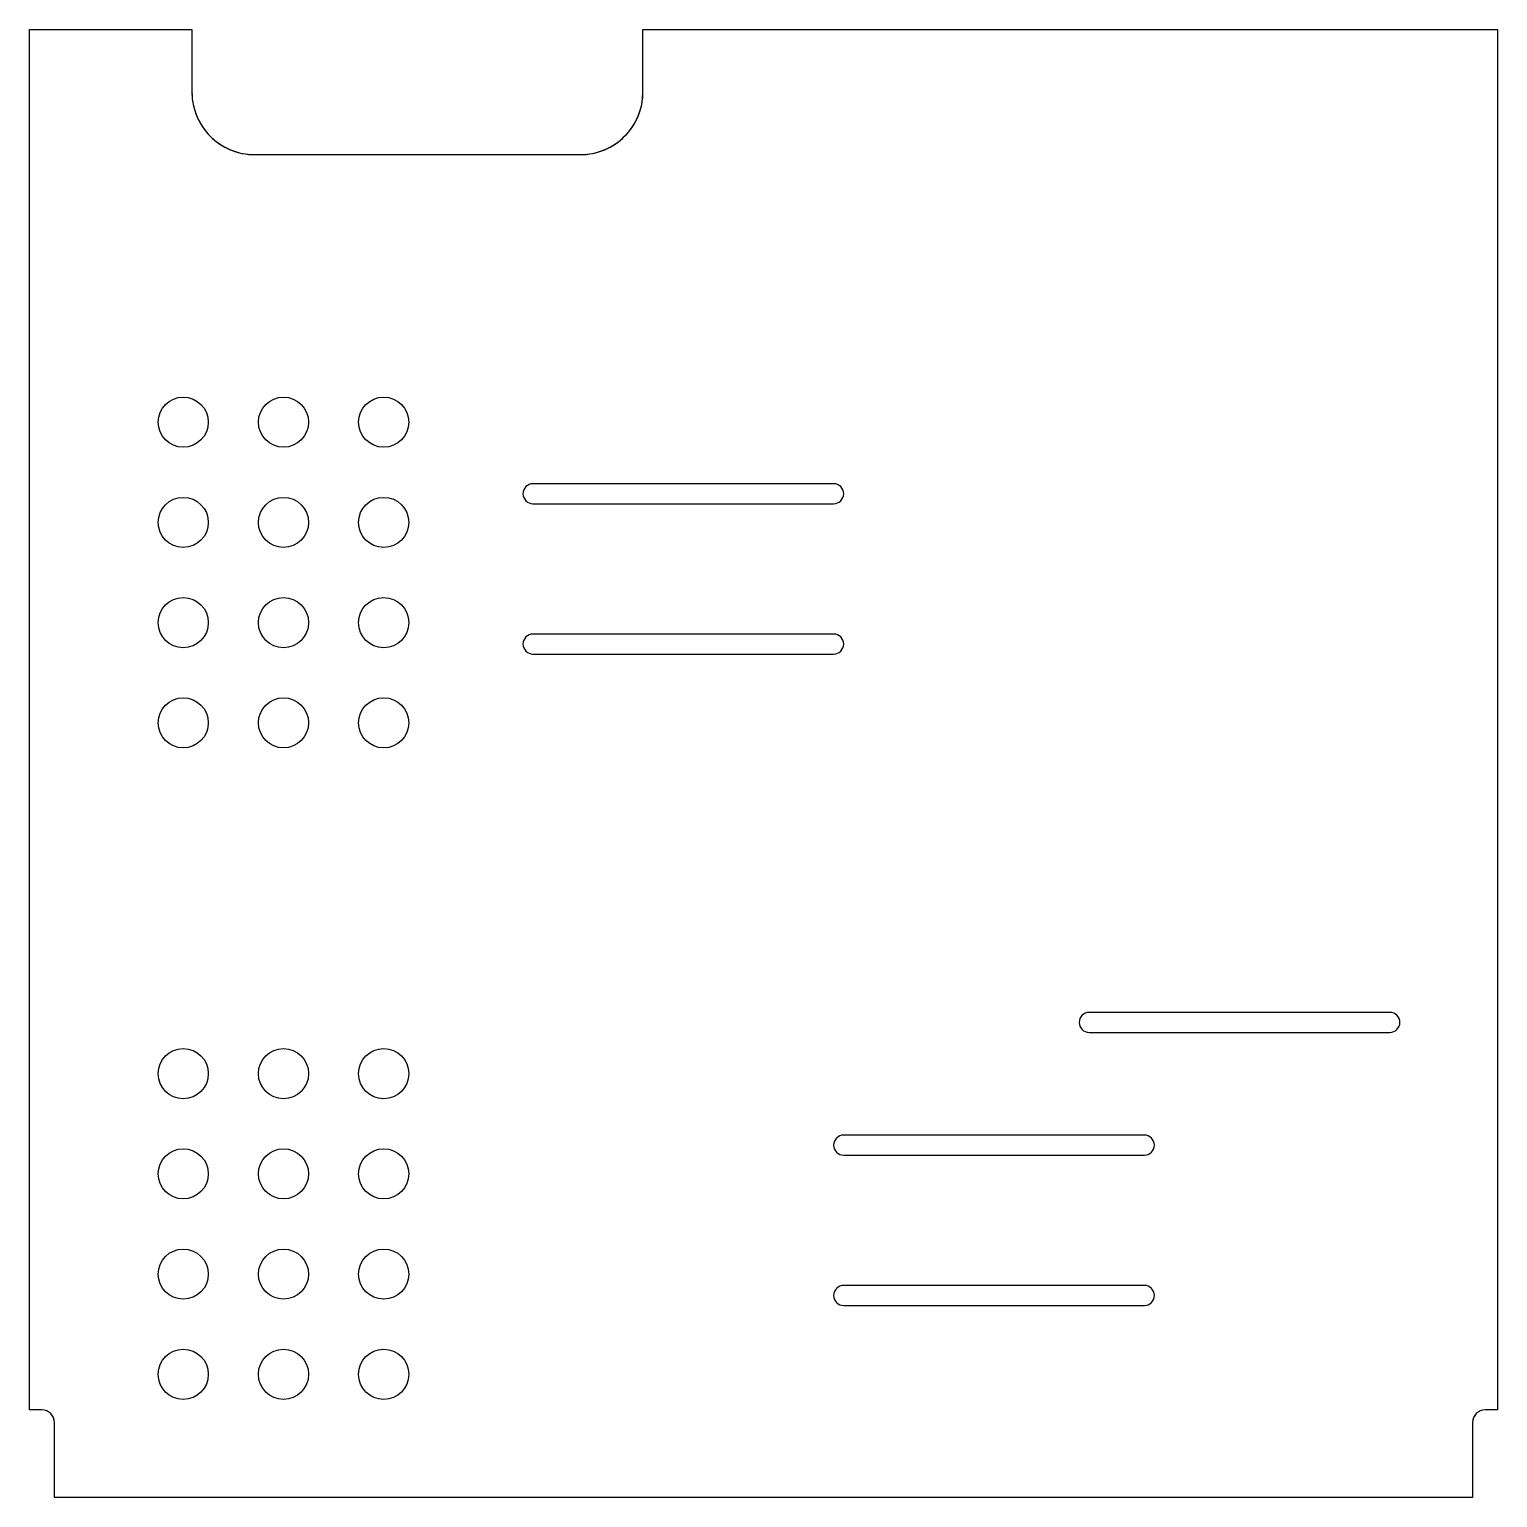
# Model space of a CAD drawing. Header units: millimetres. Extents: x -225 to 68, y -319 to -26.
import ezdxf

# ---------------------------------------------------------------- set-up
doc = ezdxf.new("R2010")
doc.units = ezdxf.units.MM
doc.layers.get('0').update_dxf_attribs({"linetype": 'CONTINUOUS'})

msp = doc.modelspace()

# ---------------------------------------------------------------- linework, layer by layer
for p, q in [((-224.8, -301.5, -6.5), (-224.8, -26, -6.5)), ((-224.8, -26, -6.5), (-192.35, -26, -6.5)), ((-192.35, -26, -6.5), (-192.35, -38.5, -6.5)), ((-102.35, -38.5, -6.5), (-102.35, -26, -6.5)), ((-102.35, -26, -6.5), (68.2, -26, -6.5)), ((68.2, -26, -6.5), (68.2, -301.5, -6.5)), ((-179.85, -51, -6.5), (-114.85, -51, -6.5)), ((-64.3, -116.66, -6.5), (-124.3, -116.66, -6.5)), ((-124.3, -120.66, -6.5), (-64.3, -120.66, -6.5)), ((-64.3, -146.66, -6.5), (-124.3, -146.66, -6.5)), ((-124.3, -150.66, -6.5), (-64.3, -150.66, -6.5)), ((46.7, -222.16, -6.5), (-13.3, -222.16, -6.5)), ((-13.3, -226.16, -6.5), (46.7, -226.16, -6.5)), ((-2.3, -246.66, -6.5), (-62.3, -246.66, -6.5)), ((-62.3, -250.66, -6.5), (-2.3, -250.66, -6.5)), ((-2.3, -276.66, -6.5), (-62.3, -276.66, -6.5)), ((-62.3, -280.66, -6.5), (-2.3, -280.66, -6.5)), ((-222.3, -301.5, -6.5), (-224.8, -301.5, -6.5)), ((68.2, -301.5, -6.5), (65.7, -301.5, -6.5)), ((-219.8, -319, -6.5), (-219.8, -304, -6.5)), ((63.2, -304, -6.5), (63.2, -319, -6.5)), ((63.2, -319, -6.5), (-219.8, -319, -6.5))]:
    msp.add_line(p, q)
for points in [[(-222.3, -301.5), (-224.8, -301.5), (-224.8, -26), (-192.35, -26), (-192.35, -38.5, 0.414214), (-179.85, -51), (-114.85, -51, 0.414214), (-102.35, -38.5), (-102.35, -26), (68.2, -26), (68.2, -301.5), (65.7, -301.5, 0.414214), (63.2, -304), (63.2, -319), (-219.8, -319), (-219.8, -304, 0.414214)], [(-64.3, -116.66), (-124.3, -116.66, 1), (-124.3, -120.66), (-64.3, -120.66, 1)], [(-64.3, -146.66), (-124.3, -146.66, 1), (-124.3, -150.66), (-64.3, -150.66, 1)], [(46.7, -222.16), (-13.3, -222.16, 1), (-13.3, -226.16), (46.7, -226.16, 1)], [(-2.3, -246.66), (-62.3, -246.66, 1), (-62.3, -250.66), (-2.3, -250.66, 1)], [(-2.3, -276.66), (-62.3, -276.66, 1), (-62.3, -280.66), (-2.3, -280.66, 1)]]:
    msp.add_lwpolyline(points, format="xyb", close=True)
for centre in [(-194.09, -104.39), (-194.09, -104.39, -6.5), (-174.09, -104.39), (-174.09, -104.39, -6.5), (-154.09, -104.39), (-154.09, -104.39, -6.5), (-194.09, -124.39), (-194.09, -124.39, -6.5), (-174.09, -124.39), (-174.09, -124.39, -6.5), (-154.09, -124.39), (-154.09, -124.39, -6.5), (-194.09, -144.39), (-194.09, -144.39, -6.5), (-174.09, -144.39), (-174.09, -144.39, -6.5), (-154.09, -144.39), (-154.09, -144.39, -6.5), (-194.09, -164.39), (-194.09, -164.39, -6.5), (-174.09, -164.39), (-174.09, -164.39, -6.5), (-154.09, -164.39), (-154.09, -164.39, -6.5), (-194.09, -234.39), (-194.09, -234.39, -6.5), (-174.09, -234.39), (-174.09, -234.39, -6.5), (-154.09, -234.39), (-154.09, -234.39, -6.5), (-194.09, -254.39), (-194.09, -254.39, -6.5), (-174.09, -254.39), (-174.09, -254.39, -6.5), (-154.09, -254.39), (-154.09, -254.39, -6.5), (-194.09, -274.39), (-194.09, -274.39, -6.5), (-174.09, -274.39), (-174.09, -274.39, -6.5), (-154.09, -274.39), (-154.09, -274.39, -6.5), (-194.09, -294.39), (-194.09, -294.39, -6.5), (-174.09, -294.39), (-174.09, -294.39, -6.5), (-154.09, -294.39), (-154.09, -294.39, -6.5)]:
    msp.add_circle(centre, 5)
for centre, radius, start, end in [((-179.85, -38.5, -6.5), 12.5, 180, 270), ((-114.85, -38.5, -6.5), 12.5, -90, 0), ((-124.3, -118.66, -6.5), 2, 90, 270), ((-64.3, -118.66, -6.5), 2, -90, 90), ((-124.3, -148.66, -6.5), 2, 90, 270), ((-64.3, -148.66, -6.5), 2, -90, 90), ((-13.3, -224.16, -6.5), 2, 90, 270), ((46.7, -224.16, -6.5), 2, -90, 90), ((-62.3, -248.66, -6.5), 2, 90, 270), ((-2.3, -248.66, -6.5), 2, -90, 90), ((-62.3, -278.66, -6.5), 2, 90, 270), ((-2.3, -278.66, -6.5), 2, -90, 90), ((-222.3, -304, -6.5), 2.5, 0, 90), ((65.7, -304, -6.5), 2.5, 90, 180)]:
    msp.add_arc(centre, radius, start, end)

doc.saveas('drawing.dxf')
